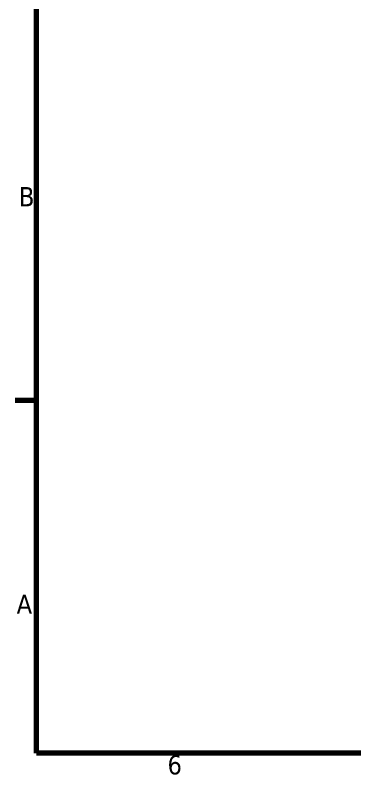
# Model space of a CAD drawing. Header units: millimetres. Extents: x -1259 to 2100, y -2965 to 1485.
# Drawn here: x 31 to 340, y 30 to 722 of the extents above; entities that cross this region are included whole.
import ezdxf

# ---------------------------------------------------------------- set-up
doc = ezdxf.new("R2010")
doc.units = ezdxf.units.MM
doc.header["$LTSCALE"] = 5
doc.layers.add('Border (ISO)', color=7, linetype='Continuous', lineweight=70)
doc.styles.add('Note Text (ISO)', font='tahoma.ttf')

# ---------------------------------------------------------------- blocks, each defined once
blk = doc.blocks.new('Borders Default Border')
at = {"layer": 'Border (ISO)'}
blk.add_line((10, 74.25), (6.1, 74.25), dxfattribs=at)
at = {"layer": 'Border (ISO)', "flags": 128}
blk.add_lwpolyline([(10, 10), (10, 287), (410, 287), (410, 10), (10, 10)], dxfattribs=at)
at = {"layer": 'Border (ISO)', "char_height": 3.5, "attachment_point": 7, "style": 'Note Text (ISO)'}
for s, insert in [('B', (6.78, 109.63)), ('A', (6.36, 35.38)), ('6', (33.88, 6.03))]:
    blk.add_mtext(s, dxfattribs=dict(at, insert=insert))

msp = doc.modelspace()

# ---------------------------------------------------------------- block references
at = {"xscale": 5, "yscale": 5, "zscale": 5}
msp.add_blockref('Borders Default Border', (0, 0), dxfattribs=at)

doc.saveas('drawing.dxf')
